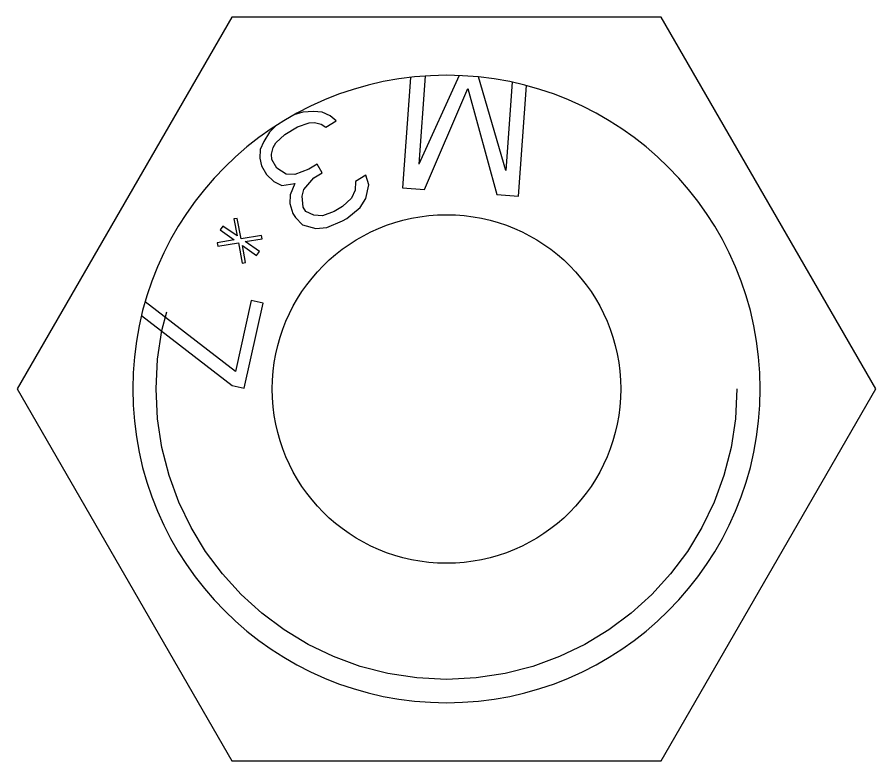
# Model space of a CAD drawing. Header units: millimetres. Extents: x 0 to 8948, y -1340 to 1100.
# Drawn here: x 5456.41 to 5463.8, y 588.41 to 594.81 of the extents above; entities that cross this region are included whole.
import ezdxf

# ---------------------------------------------------------------- set-up
doc = ezdxf.new("R2010")
doc.units = ezdxf.units.MM
doc.header["$LTSCALE"] = 85.25
doc.linetypes.add('HIDDEN', pattern=[0.2, 0.1, -0.1])
doc.layers.get('0').update_dxf_attribs({"linetype": 'CONTINUOUS'})
doc.layers.add('02___PRT_ALL_AXES', color=7, linetype='CONTINUOUS')
doc.layers.add('DEFAULT_2', color=8, linetype='HIDDEN')

msp = doc.modelspace()

# ---------------------------------------------------------------- linework, layer by layer
at = {"color": 7, "linetype": 'Continuous'}
for p, q in [((5460.2107, 594.312), (5459.8643, 593.5488)), ((5459.7924, 594.2964), (5459.7244, 593.3455)), ((5459.9185, 594.3079), (5459.8643, 593.5488)), ((5460.6123, 593.4953), (5460.3779, 594.3)), ((5460.6666, 594.2545), (5460.6123, 593.4953)), ((5459.9114, 593.3321), (5460.2868, 594.2012)), ((5460.2868, 594.2012), (5460.5348, 593.2876)), ((5460.7219, 593.2742), (5460.7898, 594.2251)), ((5458.8643, 593.9957), (5458.7877, 593.9727)), ((5458.9577, 594.0022), (5458.8643, 593.9957)), ((5459.0332, 593.9979), (5458.9577, 594.0022)), ((5459.1018, 593.9647), (5459.0332, 593.9979)), ((5459.1525, 593.9207), (5459.1018, 593.9647)), ((5458.635, 593.8809), (5458.5787, 593.8239)), ((5458.7118, 593.8047), (5458.8189, 593.8691)), ((5458.8189, 593.8691), (5458.9192, 593.9046)), ((5458.9192, 593.9046), (5458.9658, 593.9078)), ((5458.9658, 593.9078), (5459.0235, 593.8928)), ((5459.0235, 593.8928), (5459.0633, 593.8671)), ((5459.0633, 593.8671), (5459.1525, 593.9207)), ((5458.5787, 593.8239), (5458.5292, 593.7445)), ((5458.6335, 593.7328), (5458.7118, 593.8047)), ((5458.5292, 593.7445), (5458.4976, 593.6759)), ((5458.6088, 593.6931), (5458.6335, 593.7328)), ((5458.4976, 593.6759), (5458.4947, 593.5997)), ((5458.595, 593.6351), (5458.6088, 593.6931)), ((5458.4947, 593.5997), (5458.5098, 593.5342)), ((5458.5991, 593.5879), (5458.595, 593.6351)), ((5458.6429, 593.515), (5458.5991, 593.5879)), ((5458.5098, 593.5342), (5458.5536, 593.4613)), ((5458.7225, 593.4635), (5458.6429, 593.515)), ((5458.9161, 593.5054), (5458.798, 593.4593)), ((5458.9875, 593.5484), (5458.9161, 593.5054)), ((5459.0313, 593.4755), (5458.9875, 593.5484)), ((5458.5536, 593.4613), (5458.6154, 593.3991)), ((5458.798, 593.4593), (5458.7225, 593.4635)), ((5458.8747, 593.3316), (5458.9599, 593.4325)), ((5458.9599, 593.4325), (5459.0313, 593.4755)), ((5459.4088, 593.4542), (5459.3195, 593.4005)), ((5459.4348, 593.3705), (5459.4088, 593.4542)), ((5458.6154, 593.3991), (5458.684, 593.3659)), ((5458.684, 593.3659), (5458.7952, 593.3831)), ((5458.7952, 593.3831), (5458.7566, 593.2854)), ((5459.3195, 593.4005), (5459.3167, 593.3243)), ((5459.4072, 593.2546), (5459.4348, 593.3705)), ((5458.7566, 593.2854), (5458.7538, 593.2093)), ((5458.8609, 593.2737), (5458.8747, 593.3316)), ((5459.3167, 593.3243), (5459.2851, 593.2556)), ((5459.7244, 593.3455), (5459.9114, 593.3321)), ((5460.5348, 593.2876), (5460.7219, 593.2742)), ((5458.7538, 593.2093), (5458.7798, 593.1256)), ((5458.8691, 593.1793), (5458.8609, 593.2737)), ((5459.2851, 593.2556), (5459.2068, 593.1837)), ((5459.3577, 593.1752), (5459.4072, 593.2546)), ((5458.891, 593.1428), (5458.8691, 593.1793)), ((5458.9596, 593.1096), (5458.891, 593.1428)), ((5459.1353, 593.1408), (5459.0351, 593.1053)), ((5459.2068, 593.1837), (5459.1353, 593.1408)), ((5459.2437, 593.0818), (5459.3577, 593.1752)), ((5458.3017, 593.0826), (5458.2724, 593.0778)), ((5458.2724, 593.0778), (5458.2996, 592.9314)), ((5458.3345, 592.907), (5458.3017, 593.0826)), ((5458.7798, 593.1256), (5458.8017, 593.0891)), ((5458.8017, 593.0891), (5458.8635, 593.0269)), ((5459.0351, 593.1053), (5458.9596, 593.1096)), ((5459.0721, 593.0034), (5459.208, 593.0603)), ((5459.208, 593.0603), (5459.2437, 593.0818)), ((5458.1777, 593.0169), (5458.1538, 592.9828)), ((5458.1538, 592.9828), (5458.2757, 592.8973)), ((5458.2996, 592.9314), (5458.1777, 593.0169)), ((5458.8635, 593.0269), (5458.9787, 592.9969)), ((5458.9787, 592.9969), (5459.0721, 593.0034)), ((5458.5108, 592.936), (5458.3345, 592.907)), ((5458.3693, 592.8825), (5458.5162, 592.9067)), ((5458.5162, 592.9067), (5458.5108, 592.936)), ((5458.2757, 592.8973), (5458.1288, 592.8731)), ((5458.1288, 592.8731), (5458.1343, 592.8438)), ((5458.1343, 592.8438), (5458.3105, 592.8729)), ((5458.3105, 592.8729), (5458.3433, 592.6972)), ((5458.3727, 592.7021), (5458.3454, 592.8484)), ((5458.3454, 592.8484), (5458.4673, 592.7629)), ((5458.4912, 592.797), (5458.3693, 592.8825)), ((5458.4673, 592.7629), (5458.4912, 592.797)), ((5458.3433, 592.6972), (5458.3727, 592.7021)), ((5458.2846, 591.7655), (5457.5082, 592.3642)), ((5458.4214, 592.3753), (5458.2846, 591.7655)), ((5458.3611, 591.6202), (5458.5252, 592.3521)), ((5458.5252, 592.3521), (5458.4214, 592.3753)), ((5457.4767, 592.2454), (5458.2573, 591.6435)), ((5458.2573, 591.6435), (5458.3611, 591.6202))]:
    msp.add_line(p, q, dxfattribs=at)
msp.add_arc((5460.1019, 591.6142), 2.7, 0, 180, dxfattribs=at)
at = {"layer": '02___PRT_ALL_AXES', "color": 7, "linetype": 'Continuous'}
msp.add_circle((5460.1019, 591.6142), 1.5, dxfattribs=at)
msp.add_arc((5460.1019, 591.6142), 2.7, 180, 0, dxfattribs=at)
at = {"layer": 'DEFAULT_2', "color": 8, "linetype": 'HIDDEN'}
for p, q in [((5458.2544, 594.8142), (5456.4069, 591.6142)), ((5461.9494, 594.8142), (5458.2544, 594.8142)), ((5463.797, 591.6142), (5461.9494, 594.8142)), ((5456.4069, 591.6142), (5458.2544, 588.4142)), ((5461.9494, 588.4142), (5463.797, 591.6142)), ((5458.2544, 588.4142), (5461.9494, 588.4142))]:
    msp.add_line(p, q, dxfattribs=at)
msp.add_circle((5460.1019, 591.6142), 2.5, dxfattribs=at)

doc.saveas('drawing.dxf')
